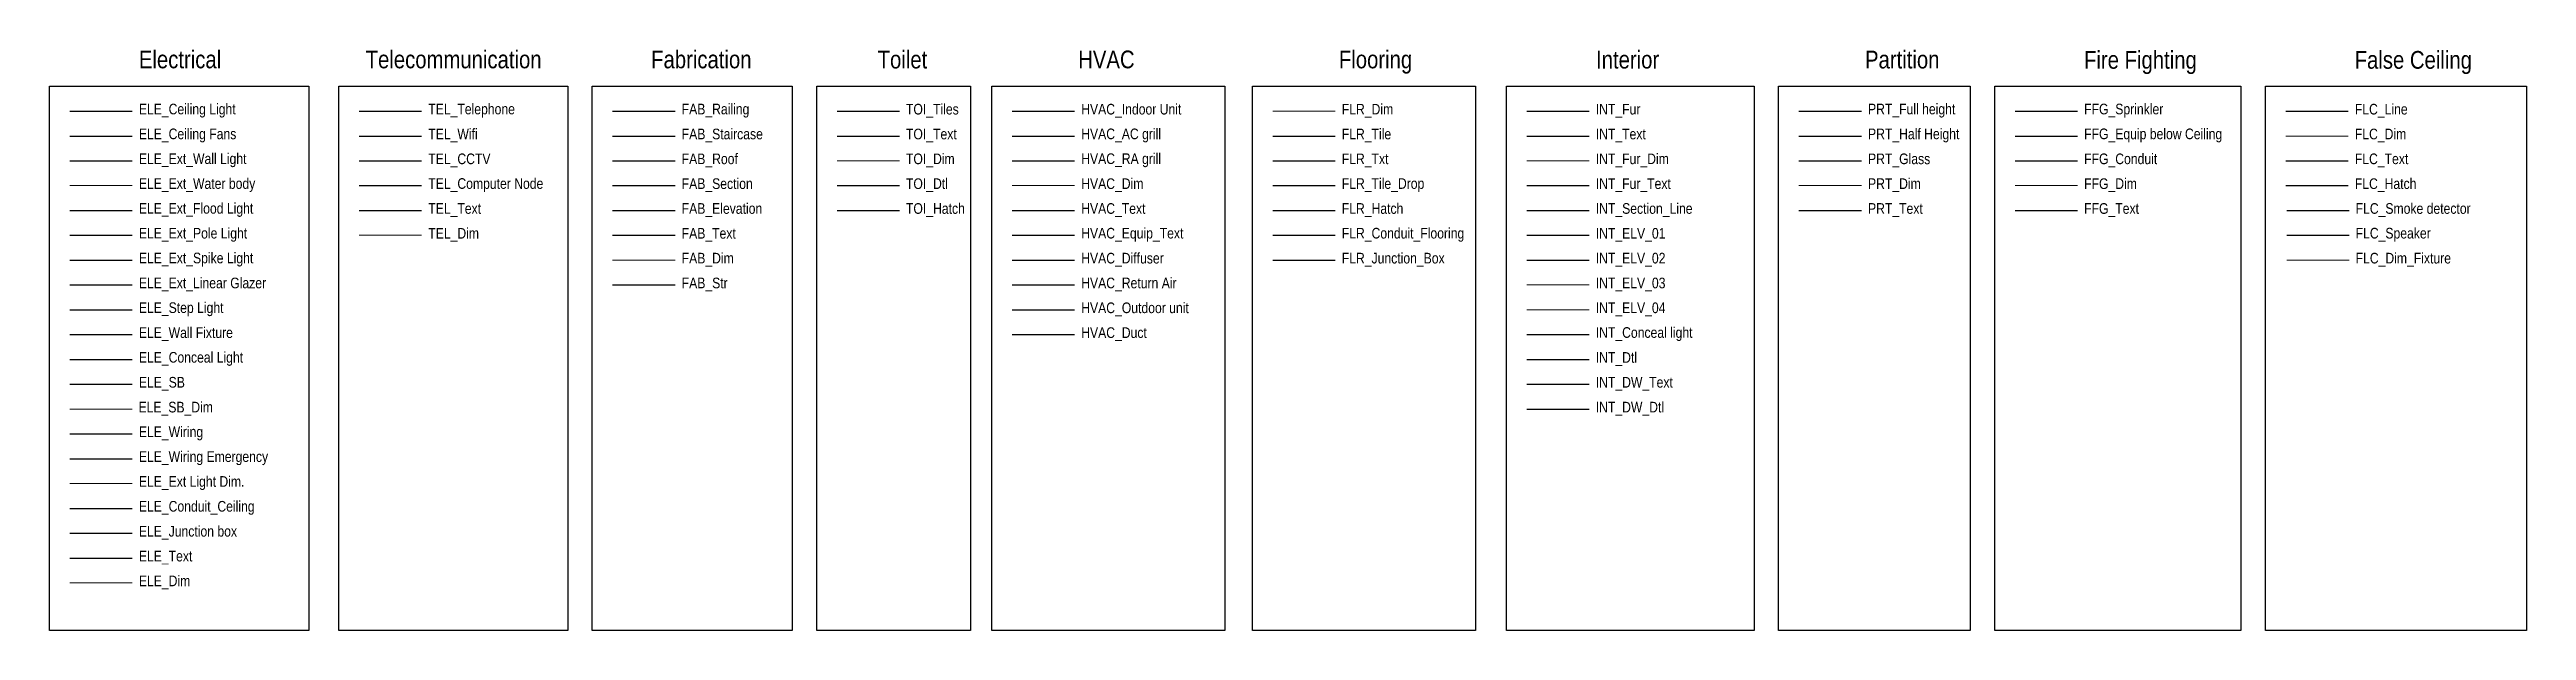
# Model space of a CAD drawing. Header units: inches. Extents: x 128548 to 163502, y 29101 to 37288.
import ezdxf

# ---------------------------------------------------------------- set-up
doc = ezdxf.new("R2010")
doc.units = ezdxf.units.IN
doc.header["$MEASUREMENT"] = 0
for name, color, linetype, lineweight, true_color in [('ELE_Ceiling Fans', 7, 'Continuous', 25, 0x93278f), ('ELE_Ceiling Light', 7, 'Continuous', 25, 0xf26722), ('ELE_Conceal Light', 7, 'Continuous', 25, 0x009cc8), ('ELE_Conduit_Ceiling', 7, 'Continuous', 25, 0xe00000), ('ELE_Dim', 7, 'Continuous', 20, 0xbd006d), ('ELE_Ext Light Dim.', 7, 'Continuous', 20, 0xbd006d), ('ELE_Ext_Flood Light', 7, 'Continuous', 25, 0xe00000), ('ELE_Ext_Linear Glazer', 7, 'Continuous', 25, 0xe00000), ('ELE_Ext_Pole Light', 7, 'Continuous', 25, 0x0000f0), ('ELE_Ext_Spike Light', 7, 'Continuous', 25, 0x1c7000), ('ELE_Ext_Wall Light', 7, 'Continuous', 25, 0x00db00), ('ELE_Junction box', 7, 'Continuous', 25, 0xe00000), ('ELE_SB', 7, 'Continuous', 25, 0xe00000), ('ELE_SB_Dim', 7, 'Continuous', 20, 0xbd006d), ('ELE_Step Light', 7, 'Continuous', 25, 0xdb00db), ('ELE_Text', 7, 'Continuous', 25, 0x009b4a), ('ELE_Wall Fixture', 7, 'Continuous', 25, 0xdb00db), ('ELE_Wiring', 7, 'Continuous', 25, 0xe95bab), ('ELE_Wiring Emergency', 7, 'Continuous', 25, 0x0000f0), ('FAB_Dim', 7, 'Continuous', 20, 0xbd006d), ('FAB_Elevation', 7, 'Continuous', 25, 0xf26722), ('FAB_Railing', 7, 'Continuous', 25, 0xdb00db), ('FAB_Roof', 7, 'Continuous', 25, 0x0000f0), ('FAB_Staircase', 7, 'Continuous', 25, 0x009cc8), ('FAB_Str', 7, 'Continuous', 25, 0xe00000), ('FAB_Text', 7, 'Continuous', 25, 0x009b4a), ('FFG_Conduit', 7, 'Continuous', 25, 0xe00000), ('FFG_Dim', 7, 'Continuous', 20, 0xbd006d), ('FFG_Equip below Ceiling', 7, 'Continuous', 25, 0xf26722), ('FFG_Sprinkler', 7, 'Continuous', 25, 0x0000f0), ('FFG_Text', 7, 'Continuous', 25, 0x009b4a), ('FLC_Dim', 7, 'Continuous', 20, 0xbd006d), ('FLC_Dim_Fixture', 7, 'Continuous', 20, 0xbd006d), ('FLC_Hatch', 7, 'Continuous', 25, 0xe95bab), ('FLC_Line', 7, 'Continuous', 25, 0xe00000), ('FLC_Smoke detector', 7, 'Continuous', 25, 0x0000f0), ('FLC_Speaker', 7, 'Continuous', 25, 0xe00000), ('FLC_Text', 7, 'Continuous', 25, 0x009b4a), ('FLR_Conduit_Flooring', 7, 'Continuous', 25, 0xe00000), ('FLR_Dim', 7, 'Continuous', 20, 0xbd006d), ('FLR_Hatch', 7, 'Continuous', 25, 0xe95bab), ('FLR_Junction_Box', 7, 'Continuous', 25, 0xe00000), ('FLR_Tile', 7, 'Continuous', 25, 0x1c7000), ('FLR_Tile_Drop', 7, 'Continuous', 25, 0xdb00db), ('FLR_Txt', 7, 'Continuous', 25, 0x009b4a), ('HVAC_AC grill', 7, 'Continuous', 25, 0xe00000), ('HVAC_Diffuser', 7, 'Continuous', 25, 0xe95bab), ('HVAC_Dim', 7, 'Continuous', 20, 0xbd006d), ('HVAC_Duct', 7, 'Continuous', 25, 0x009cc8), ('HVAC_Indoor Unit', 7, 'Continuous', 25, 0x0000f0), ('HVAC_Outdoor unit', 7, 'Continuous', 25, 0xf26722), ('HVAC_Text', 7, 'Continuous', 25, 0x009b4a), ('INT_Conceal light', 7, 'Continuous', 25, 0x009cc8), ('INT_Dtl', 7, 'Continuous', 25, 0xdb00db), ('INT_DW_Dtl', 7, 'Continuous', 25, 0xdb00db), ('INT_DW_Text', 7, 'Continuous', 25, 0x009b4a), ('INT_ELV_01', 7, 'Continuous', 25, 0x93278f), ('INT_ELV_02', 212, 'Continuous', 25, 0xbd00bd), ('INT_Elv_03', 7, 'Continuous', 20, 0x00db00), ('INT_ELV_04', 7, 'Continuous', 15, 0x67696c), ('INT_Fur', 7, 'Continuous', 25, 0x703800), ('INT_Fur_Dim', 7, 'Continuous', 20, 0xbd006d), ('INT_Fur_Text', 7, 'Continuous', 25, 0x009b4a), ('INT_Section_Line', 7, 'Continuous', 25, 0x75787a), ('INT_Text', 7, 'Continuous', 25, 0x009b4a), ('PRT_Dim', 7, 'Continuous', 20, 0xbd006d), ('PRT_Full height', 7, 'Continuous', 25, 0xf26722), ('PRT_Half Height', 7, 'Continuous', 25, 0x009cc8), ('PRT_Text', 7, 'Continuous', 25, 0x009b4a), ('TEL_CCTV', 7, 'Continuous', 25, 0x93278f), ('TEL_Computer Node', 7, 'Continuous', 25, 0xdb00db), ('TEL_Dim', 7, 'Continuous', 20, 0xbd006d), ('TEL_Telephone', 7, 'Continuous', 25, 0x0000f0), ('TEL_Text', 7, 'Continuous', 25, 0x009b4a), ('TEL_Wifi', 7, 'Continuous', 25, 0x009cc8), ('TOI_Dim', 7, 'Continuous', 20, 0xbd006d), ('TOI_Dtl', 7, 'Continuous', 25, 0xf26722), ('TOI_Hatch', 7, 'Continuous', 25, 0xe95bab), ('TOI_Text', 7, 'Continuous', 25, 0x009b4a), ('TOI_Tiles', 7, 'Continuous', 25, 0x1c7000)]:
    doc.layers.add(name, color=color, linetype=linetype, lineweight=lineweight, true_color=true_color)
for name, color, linetype, lineweight in [('ELE_Ext_Water body', 150, 'Continuous', 20), ('FAB_Section', 150, 'Continuous', 25), ('HVAC_Equip_Text', 84, 'Continuous', 25), ('HVAC_RA grill', 150, 'Continuous', 25), ('HVAC_Return Air', 150, 'Continuous', 25), ('PRT_Glass', 150, 'Continuous', 25)]:
    doc.layers.add(name, color=color, linetype=linetype, lineweight=lineweight)
doc.styles.add('Simplex', font='ARIALN.TTF')

msp = doc.modelspace()

# ---------------------------------------------------------------- linework, layer by layer
for points in [[(128548, 36773), (132207, 36773), (132207, 29101), (128548, 29101)], [(132632, 36773), (135861, 36773), (135861, 29101), (132632, 29101)], [(136208, 36773), (139027, 36773), (139027, 29101), (136208, 29101)], [(139374, 36773), (141544, 36773), (141544, 29101), (139374, 29101)], [(141846, 36773), (145132, 36773), (145132, 29101), (141846, 29101)], [(145524, 36773), (148673, 36773), (148673, 29101), (145524, 29101)], [(149108, 36773), (152602, 36773), (152602, 29101), (149108, 29101)], [(152949, 36773), (155652, 36773), (155652, 29101), (152949, 29101)], [(156000, 36773), (159472, 36773), (159472, 29101), (156000, 29101)], [(159819, 36773), (163502, 36773), (163502, 29101), (159819, 29101)]]:
    msp.add_lwpolyline(points, close=True)
at = {"layer": 'ELE_Ceiling Fans'}
msp.add_line((128835, 36070), (129715, 36070), dxfattribs=at)
at = {"layer": 'ELE_Ceiling Light'}
msp.add_line((128835, 36420), (129715, 36420), dxfattribs=at)
msp.add_lwpolyline([(128835, 36420), (129697, 36420)], dxfattribs=at)
at = {"layer": 'ELE_Conceal Light'}
msp.add_line((128835, 32920), (129715, 32920), dxfattribs=at)
at = {"layer": 'ELE_Conduit_Ceiling'}
msp.add_line((128835, 30820), (129715, 30820), dxfattribs=at)
at = {"layer": 'ELE_Dim'}
msp.add_line((128835, 29770), (129715, 29770), dxfattribs=at)
at = {"layer": 'ELE_Ext Light Dim.'}
msp.add_line((128835, 31170), (129715, 31170), dxfattribs=at)
at = {"layer": 'ELE_Ext_Flood Light'}
msp.add_line((128835, 35020), (129715, 35020), dxfattribs=at)
at = {"layer": 'ELE_Ext_Linear Glazer'}
msp.add_line((128835, 33970), (129715, 33970), dxfattribs=at)
at = {"layer": 'ELE_Ext_Pole Light'}
msp.add_line((128835, 34670), (129715, 34670), dxfattribs=at)
at = {"layer": 'ELE_Ext_Spike Light'}
msp.add_line((128835, 34320), (129715, 34320), dxfattribs=at)
at = {"layer": 'ELE_Ext_Wall Light'}
msp.add_line((128835, 35720), (129715, 35720), dxfattribs=at)
at = {"layer": 'ELE_Ext_Water body'}
msp.add_line((128835, 35370), (129715, 35370), dxfattribs=at)
at = {"layer": 'ELE_Junction box'}
msp.add_line((128835, 30470), (129715, 30470), dxfattribs=at)
at = {"layer": 'ELE_SB'}
msp.add_line((128835, 32570), (129715, 32570), dxfattribs=at)
at = {"layer": 'ELE_SB_Dim'}
msp.add_line((128835, 32220), (129715, 32220), dxfattribs=at)
at = {"layer": 'ELE_Step Light'}
msp.add_line((128835, 33620), (129715, 33620), dxfattribs=at)
at = {"layer": 'ELE_Text'}
msp.add_line((128835, 30120), (129715, 30120), dxfattribs=at)
at = {"layer": 'ELE_Wall Fixture'}
msp.add_line((128835, 33270), (129715, 33270), dxfattribs=at)
at = {"layer": 'ELE_Wiring'}
msp.add_line((128835, 31870), (129715, 31870), dxfattribs=at)
at = {"layer": 'ELE_Wiring Emergency'}
msp.add_line((128835, 31520), (129715, 31520), dxfattribs=at)
at = {"layer": 'FAB_Dim'}
msp.add_line((136495, 34320), (137375, 34320), dxfattribs=at)
at = {"layer": 'FAB_Elevation'}
msp.add_line((136495, 35020), (137375, 35020), dxfattribs=at)
at = {"layer": 'FAB_Railing'}
msp.add_line((136495, 36420), (137375, 36420), dxfattribs=at)
msp.add_lwpolyline([(136495, 36420), (137357, 36420)], dxfattribs=at)
at = {"layer": 'FAB_Roof'}
msp.add_line((136495, 35720), (137375, 35720), dxfattribs=at)
at = {"layer": 'FAB_Section'}
msp.add_line((136495, 35370), (137375, 35370), dxfattribs=at)
at = {"layer": 'FAB_Staircase'}
msp.add_line((136495, 36070), (137375, 36070), dxfattribs=at)
at = {"layer": 'FAB_Str'}
msp.add_line((136495, 33970), (137375, 33970), dxfattribs=at)
at = {"layer": 'FAB_Text'}
msp.add_line((136495, 34670), (137375, 34670), dxfattribs=at)
at = {"layer": 'FFG_Conduit'}
msp.add_line((156286, 35720), (157166, 35720), dxfattribs=at)
at = {"layer": 'FFG_Dim'}
msp.add_line((156286, 35370), (157166, 35370), dxfattribs=at)
at = {"layer": 'FFG_Equip below Ceiling'}
msp.add_line((156286, 36070), (157166, 36070), dxfattribs=at)
at = {"layer": 'FFG_Sprinkler'}
msp.add_line((156286, 36420), (157166, 36420), dxfattribs=at)
msp.add_lwpolyline([(156286, 36420), (157149, 36420)], dxfattribs=at)
at = {"layer": 'FFG_Text'}
msp.add_line((156286, 35020), (157166, 35020), dxfattribs=at)
at = {"layer": 'FLC_Dim'}
msp.add_line((160106, 36070), (160986, 36070), dxfattribs=at)
at = {"layer": 'FLC_Dim_Fixture'}
msp.add_line((160118, 34320), (160998, 34320), dxfattribs=at)
at = {"layer": 'FLC_Hatch'}
msp.add_line((160106, 35370), (160986, 35370), dxfattribs=at)
at = {"layer": 'FLC_Line'}
msp.add_line((160106, 36420), (160986, 36420), dxfattribs=at)
msp.add_lwpolyline([(160106, 36420), (160968, 36420)], dxfattribs=at)
at = {"layer": 'FLC_Smoke detector'}
msp.add_line((160118, 35020), (160998, 35020), dxfattribs=at)
at = {"layer": 'FLC_Speaker'}
msp.add_line((160118, 34670), (160998, 34670), dxfattribs=at)
at = {"layer": 'FLC_Text'}
msp.add_line((160106, 35720), (160986, 35720), dxfattribs=at)
at = {"layer": 'FLR_Conduit_Flooring'}
msp.add_line((145811, 34670), (146691, 34670), dxfattribs=at)
at = {"layer": 'FLR_Dim'}
msp.add_line((145811, 36420), (146691, 36420), dxfattribs=at)
msp.add_lwpolyline([(145811, 36420), (146673, 36420)], dxfattribs=at)
at = {"layer": 'FLR_Hatch'}
msp.add_line((145811, 35020), (146691, 35020), dxfattribs=at)
at = {"layer": 'FLR_Junction_Box'}
msp.add_line((145811, 34320), (146691, 34320), dxfattribs=at)
at = {"layer": 'FLR_Tile'}
msp.add_line((145811, 36070), (146691, 36070), dxfattribs=at)
at = {"layer": 'FLR_Tile_Drop'}
msp.add_line((145811, 35370), (146691, 35370), dxfattribs=at)
at = {"layer": 'FLR_Txt'}
msp.add_line((145811, 35720), (146691, 35720), dxfattribs=at)
at = {"layer": 'HVAC_AC grill'}
msp.add_line((142133, 36070), (143013, 36070), dxfattribs=at)
at = {"layer": 'HVAC_Diffuser'}
msp.add_line((142133, 34320), (143013, 34320), dxfattribs=at)
at = {"layer": 'HVAC_Dim'}
msp.add_line((142133, 35370), (143013, 35370), dxfattribs=at)
at = {"layer": 'HVAC_Duct'}
msp.add_line((142133, 33270), (143013, 33270), dxfattribs=at)
at = {"layer": 'HVAC_Equip_Text'}
msp.add_line((142133, 34670), (143013, 34670), dxfattribs=at)
at = {"layer": 'HVAC_Indoor Unit'}
msp.add_line((142133, 36420), (143013, 36420), dxfattribs=at)
at = {"layer": 'HVAC_Outdoor unit'}
msp.add_line((142133, 33620), (143013, 33620), dxfattribs=at)
at = {"layer": 'HVAC_RA grill'}
msp.add_line((142133, 35720), (143013, 35720), dxfattribs=at)
at = {"layer": 'HVAC_Return Air'}
msp.add_line((142133, 33970), (143013, 33970), dxfattribs=at)
at = {"layer": 'HVAC_Text'}
msp.add_line((142133, 35020), (143013, 35020), dxfattribs=at)
at = {"layer": 'INT_Conceal light'}
msp.add_line((149395, 33270), (150275, 33270), dxfattribs=at)
at = {"layer": 'INT_Dtl'}
msp.add_line((149395, 32920), (150275, 32920), dxfattribs=at)
at = {"layer": 'INT_DW_Dtl'}
msp.add_line((149395, 32220), (150275, 32220), dxfattribs=at)
at = {"layer": 'INT_DW_Text'}
msp.add_line((149395, 32570), (150275, 32570), dxfattribs=at)
at = {"layer": 'INT_ELV_01'}
msp.add_line((149395, 34670), (150275, 34670), dxfattribs=at)
at = {"layer": 'INT_ELV_02'}
msp.add_line((149395, 34320), (150275, 34320), dxfattribs=at)
at = {"layer": 'INT_Elv_03'}
msp.add_line((149395, 33970), (150275, 33970), dxfattribs=at)
at = {"layer": 'INT_ELV_04'}
msp.add_line((149395, 33620), (150275, 33620), dxfattribs=at)
at = {"layer": 'INT_Fur'}
msp.add_line((149395, 36420), (150275, 36420), dxfattribs=at)
msp.add_lwpolyline([(149395, 36420), (150257, 36420)], dxfattribs=at)
at = {"layer": 'INT_Fur_Dim'}
msp.add_line((149395, 35720), (150275, 35720), dxfattribs=at)
at = {"layer": 'INT_Fur_Text'}
msp.add_line((149395, 35370), (150275, 35370), dxfattribs=at)
at = {"layer": 'INT_Section_Line'}
msp.add_line((149395, 35020), (150275, 35020), dxfattribs=at)
at = {"layer": 'INT_Text'}
msp.add_line((149395, 36070), (150275, 36070), dxfattribs=at)
at = {"layer": 'PRT_Dim'}
msp.add_line((153236, 35370), (154116, 35370), dxfattribs=at)
at = {"layer": 'PRT_Full height'}
msp.add_line((153236, 36420), (154116, 36420), dxfattribs=at)
msp.add_lwpolyline([(153236, 36420), (154098, 36420)], dxfattribs=at)
at = {"layer": 'PRT_Glass'}
msp.add_line((153236, 35720), (154116, 35720), dxfattribs=at)
at = {"layer": 'PRT_Half Height'}
msp.add_line((153236, 36070), (154116, 36070), dxfattribs=at)
at = {"layer": 'PRT_Text'}
msp.add_line((153236, 35020), (154116, 35020), dxfattribs=at)
at = {"layer": 'TEL_CCTV'}
msp.add_line((132919, 35720), (133799, 35720), dxfattribs=at)
at = {"layer": 'TEL_Computer Node'}
msp.add_line((132919, 35370), (133799, 35370), dxfattribs=at)
at = {"layer": 'TEL_Dim'}
msp.add_line((132919, 34670), (133799, 34670), dxfattribs=at)
at = {"layer": 'TEL_Telephone'}
msp.add_line((132919, 36420), (133799, 36420), dxfattribs=at)
msp.add_lwpolyline([(132919, 36420), (133781, 36420)], dxfattribs=at)
at = {"layer": 'TEL_Text'}
msp.add_line((132919, 35020), (133799, 35020), dxfattribs=at)
at = {"layer": 'TEL_Wifi'}
msp.add_line((132919, 36070), (133799, 36070), dxfattribs=at)
at = {"layer": 'TOI_Dim'}
msp.add_line((139661, 35720), (140541, 35720), dxfattribs=at)
at = {"layer": 'TOI_Dtl'}
msp.add_line((139661, 35370), (140541, 35370), dxfattribs=at)
at = {"layer": 'TOI_Hatch'}
msp.add_line((139661, 35020), (140541, 35020), dxfattribs=at)
at = {"layer": 'TOI_Text'}
msp.add_line((139661, 36070), (140541, 36070), dxfattribs=at)
at = {"layer": 'TOI_Tiles'}
msp.add_line((139661, 36420), (140541, 36420), dxfattribs=at)
msp.add_lwpolyline([(139661, 36420), (140523, 36420)], dxfattribs=at)

# ---------------------------------------------------------------- texts
at = {"char_height": 250, "attachment_point": 7, "style": 'Simplex'}
for s, width, insert in [('Electrical', 1143.53, (129809, 37021)), ('Telecommunication', 2465.67, (133009, 37021)), ('Fabrication', 1399.16, (137038, 37021)), ('Toilet', 701.17, (140234, 37019)), ('HVAC', 786.09, (143065, 37021)), ('Flooring', 1017.34, (146743, 36949)), ('Interior', 897.79, (150372, 37018)), ('\\pt500;Partition', 1033.03, (154168, 37019)), ('Fire Fighting', 1574.46, (157258, 36943)), ('False Ceiling', 1638.07, (161077, 36943))]:
    msp.add_mtext_dynamic_manual_height_columns(s, width=width, gutter_width=1, heights=[0], dxfattribs=dict(at, insert=insert))
at = {"layer": 'ELE_Ceiling Fans', "insert": (129809, 35980), "char_height": 150, "attachment_point": 7, "style": 'Simplex'}
msp.add_mtext_dynamic_manual_height_columns('ELE_Ceiling Fans', width=1370.22, gutter_width=1, heights=[0], dxfattribs=at)
at = {"layer": 'ELE_Ceiling Light', "insert": (129809, 36330), "char_height": 150, "attachment_point": 7, "style": 'Simplex'}
msp.add_mtext_dynamic_manual_height_columns('ELE_Ceiling Light', width=1366.44, gutter_width=1, heights=[0], dxfattribs=at)
at = {"layer": 'ELE_Conceal Light', "insert": (129809, 32830), "char_height": 150, "attachment_point": 7, "style": 'Simplex'}
msp.add_mtext_dynamic_manual_height_columns('\\pt11100;ELE_Conceal Light', width=1471.62, gutter_width=1, heights=[0], dxfattribs=at)
at = {"layer": 'ELE_Conduit_Ceiling', "insert": (129809, 30730), "char_height": 150, "attachment_point": 7, "style": 'Simplex'}
msp.add_mtext_dynamic_manual_height_columns('ELE_Conduit_Ceiling', width=1622.95, gutter_width=1, heights=[0], dxfattribs=at)
at = {"layer": 'ELE_Dim', "insert": (129809, 29680), "char_height": 150, "attachment_point": 7, "style": 'Simplex'}
msp.add_mtext_dynamic_manual_height_columns('ELE_Dim', width=716.1, gutter_width=1, heights=[0], dxfattribs=at)
at = {"layer": 'ELE_Ext Light Dim.', "insert": (129809, 31080), "char_height": 150, "attachment_point": 7, "style": 'Simplex'}
msp.add_mtext_dynamic_manual_height_columns('ELE_Ext Light Dim.', width=1476.74, gutter_width=1, heights=[0], dxfattribs=at)
at = {"layer": 'ELE_Ext_Flood Light', "insert": (129809, 34930), "char_height": 150, "attachment_point": 7, "style": 'Simplex'}
msp.add_mtext_dynamic_manual_height_columns('ELE_Ext_Flood Light', width=1614.97, gutter_width=1, heights=[0], dxfattribs=at)
at = {"layer": 'ELE_Ext_Linear Glazer', "insert": (129809, 33880), "char_height": 150, "attachment_point": 7, "style": 'Simplex'}
msp.add_mtext_dynamic_manual_height_columns('\\pt10950;ELE_Ext_Linear Glazer', width=1799.66, gutter_width=1, heights=[0], dxfattribs=at)
at = {"layer": 'ELE_Ext_Pole Light', "insert": (129809, 34580), "char_height": 150, "attachment_point": 7, "style": 'Simplex'}
msp.add_mtext_dynamic_manual_height_columns('ELE_Ext_Pole Light', width=1529.02, gutter_width=1, heights=[0], dxfattribs=at)
at = {"layer": 'ELE_Ext_Spike Light', "insert": (129809, 34230), "char_height": 150, "attachment_point": 7, "style": 'Simplex'}
msp.add_mtext_dynamic_manual_height_columns('ELE_Ext_Spike Light', width=1614.97, gutter_width=1, heights=[0], dxfattribs=at)
at = {"layer": 'ELE_Ext_Wall Light', "insert": (129809, 35630), "char_height": 150, "attachment_point": 7, "style": 'Simplex'}
msp.add_mtext_dynamic_manual_height_columns('ELE_Ext_Wall Light', width=1519.2, gutter_width=1, heights=[0], dxfattribs=at)
at = {"layer": 'ELE_Ext_Water body', "insert": (129809, 35280), "char_height": 150, "attachment_point": 7, "style": 'Simplex'}
msp.add_mtext_dynamic_manual_height_columns('ELE_Ext_Water body', width=1642.91, gutter_width=1, heights=[0], dxfattribs=at)
at = {"layer": 'ELE_Junction box', "insert": (129809, 30380), "char_height": 150, "attachment_point": 7, "style": 'Simplex'}
msp.add_mtext_dynamic_manual_height_columns('ELE_Junction box', width=1385.57, gutter_width=1, heights=[0], dxfattribs=at)
at = {"layer": 'ELE_SB', "insert": (129809, 32480), "char_height": 150, "attachment_point": 7, "style": 'Simplex'}
msp.add_mtext_dynamic_manual_height_columns('ELE_SB', width=642.02, gutter_width=1, heights=[0], dxfattribs=at)
at = {"layer": 'ELE_SB_Dim', "insert": (129804, 32130), "char_height": 150, "attachment_point": 7, "style": 'Simplex'}
msp.add_mtext_dynamic_manual_height_columns('ELE_SB_Dim', width=1040.86, gutter_width=1, heights=[0], dxfattribs=at)
at = {"layer": 'ELE_Step Light', "insert": (129809, 33530), "char_height": 150, "attachment_point": 7, "style": 'Simplex'}
msp.add_mtext_dynamic_manual_height_columns('ELE_Step Light', width=1194.75, gutter_width=1, heights=[0], dxfattribs=at)
at = {"layer": 'ELE_Text', "insert": (129809, 30030), "char_height": 150, "attachment_point": 7, "style": 'Simplex'}
msp.add_mtext_dynamic_manual_height_columns('\\pt10950;ELE_Text', width=755.08, gutter_width=1, heights=[0], dxfattribs=at)
at = {"layer": 'ELE_Wall Fixture', "insert": (129809, 33180), "char_height": 150, "attachment_point": 7, "style": 'Simplex'}
msp.add_mtext_dynamic_manual_height_columns('ELE_Wall Fixture', width=1321.42, gutter_width=1, heights=[0], dxfattribs=at)
at = {"layer": 'ELE_Wiring', "insert": (129809, 31780), "char_height": 150, "attachment_point": 7, "style": 'Simplex'}
msp.add_mtext_dynamic_manual_height_columns('ELE_Wiring', width=896.79, gutter_width=1, heights=[0], dxfattribs=at)
at = {"layer": 'ELE_Wiring Emergency', "insert": (129809, 31430), "char_height": 150, "attachment_point": 7, "style": 'Simplex'}
msp.add_mtext_dynamic_manual_height_columns('ELE_Wiring Emergency', width=1824.01, gutter_width=1, heights=[0], dxfattribs=at)
at = {"layer": 'FAB_Dim', "insert": (137469, 34230), "char_height": 150, "attachment_point": 7, "style": 'Simplex'}
msp.add_mtext_dynamic_manual_height_columns('FAB_Dim', width=725.51, gutter_width=1, heights=[0], dxfattribs=at)
at = {"layer": 'FAB_Elevation', "insert": (137469, 34930), "char_height": 150, "attachment_point": 7, "style": 'Simplex'}
msp.add_mtext_dynamic_manual_height_columns('FAB_Elevation', width=1126.09, gutter_width=1, heights=[0], dxfattribs=at)
at = {"layer": 'FAB_Railing', "insert": (137469, 36330), "char_height": 150, "attachment_point": 7, "style": 'Simplex'}
msp.add_mtext_dynamic_manual_height_columns('FAB_Railing', width=944.58, gutter_width=1, heights=[0], dxfattribs=at)
at = {"layer": 'FAB_Roof', "insert": (137469, 35630), "char_height": 150, "attachment_point": 7, "style": 'Simplex'}
msp.add_mtext_dynamic_manual_height_columns('FAB_Roof', width=800.51, gutter_width=1, heights=[0], dxfattribs=at)
at = {"layer": 'FAB_Section', "insert": (137469, 35280), "char_height": 150, "attachment_point": 7, "style": 'Simplex'}
msp.add_mtext_dynamic_manual_height_columns('\\pt11100;FAB_Section', width=992.36, gutter_width=1, heights=[0], dxfattribs=at)
at = {"layer": 'FAB_Staircase', "insert": (137469, 35980), "char_height": 150, "attachment_point": 7, "style": 'Simplex'}
msp.add_mtext_dynamic_manual_height_columns('\\pt10950;FAB_Staircase', width=1140.11, gutter_width=1, heights=[0], dxfattribs=at)
at = {"layer": 'FAB_Str', "insert": (137469, 33880), "char_height": 150, "attachment_point": 7, "style": 'Simplex'}
msp.add_mtext_dynamic_manual_height_columns('FAB_Str', width=653.17, gutter_width=1, heights=[0], dxfattribs=at)
at = {"layer": 'FAB_Text', "insert": (137469, 34580), "char_height": 150, "attachment_point": 7, "style": 'Simplex'}
msp.add_mtext_dynamic_manual_height_columns('FAB_Text', width=764.49, gutter_width=1, heights=[0], dxfattribs=at)
at = {"layer": 'FFG_Conduit', "insert": (157260, 35630), "char_height": 150, "attachment_point": 7, "style": 'Simplex'}
msp.add_mtext_dynamic_manual_height_columns('FFG_Conduit', width=1031.96, gutter_width=1, heights=[0], dxfattribs=at)
at = {"layer": 'FFG_Dim', "insert": (157260, 35280), "char_height": 150, "attachment_point": 7, "style": 'Simplex'}
msp.add_mtext_dynamic_manual_height_columns('FFG_Dim', width=735.03, gutter_width=1, heights=[0], dxfattribs=at)
at = {"layer": 'FFG_Equip below Ceiling', "insert": (157260, 35980), "char_height": 150, "attachment_point": 7, "style": 'Simplex'}
msp.add_mtext_dynamic_manual_height_columns('FFG_Equip below Ceiling', width=1937.99, gutter_width=1, heights=[0], dxfattribs=at)
at = {"layer": 'FFG_Sprinkler', "insert": (157260, 36330), "char_height": 150, "attachment_point": 7, "style": 'Simplex'}
msp.add_mtext_dynamic_manual_height_columns('FFG_Sprinkler', width=1121.08, gutter_width=0, heights=[0], dxfattribs=at)
at = {"layer": 'FFG_Text', "insert": (157260, 34930), "char_height": 150, "attachment_point": 7, "style": 'Simplex'}
msp.add_mtext_dynamic_manual_height_columns('FFG_Text', width=774.01, gutter_width=1, heights=[0], dxfattribs=at)
at = {"layer": 'FLC_Dim', "insert": (161080, 35980), "char_height": 150, "attachment_point": 7, "style": 'Simplex'}
msp.add_mtext_dynamic_manual_height_columns('FLC_Dim', width=715.89, gutter_width=1, heights=[0], dxfattribs=at)
at = {"layer": 'FLC_Dim_Fixture', "insert": (161091, 34230), "char_height": 150, "attachment_point": 7, "style": 'Simplex'}
msp.add_mtext_dynamic_manual_height_columns('FLC_Dim_Fixture', width=1508.5, gutter_width=1, heights=[0], dxfattribs=at)
at = {"layer": 'FLC_Hatch', "insert": (161080, 35280), "char_height": 150, "attachment_point": 7, "style": 'Simplex'}
msp.add_mtext_dynamic_manual_height_columns('FLC_Hatch', width=858.63, gutter_width=1, heights=[0], dxfattribs=at)
at = {"layer": 'FLC_Line', "insert": (161080, 36330), "char_height": 150, "attachment_point": 7, "style": 'Simplex'}
msp.add_mtext_dynamic_manual_height_columns('FLC_Line', width=739.02, gutter_width=1, heights=[0], dxfattribs=at)
at = {"layer": 'FLC_Smoke detector', "insert": (161091, 34930), "char_height": 150, "attachment_point": 7, "style": 'Simplex'}
msp.add_mtext_dynamic_manual_height_columns('FLC_Smoke detector', width=1627.56, gutter_width=1, heights=[0], dxfattribs=at)
at = {"layer": 'FLC_Speaker', "insert": (161091, 34580), "char_height": 150, "attachment_point": 7, "style": 'Simplex'}
msp.add_mtext_dynamic_manual_height_columns('FLC_Speaker', width=1877.94, gutter_width=1, heights=[0], dxfattribs=at)
at = {"layer": 'FLC_Text', "insert": (161080, 35630), "char_height": 150, "attachment_point": 7, "style": 'Simplex'}
msp.add_mtext_dynamic_manual_height_columns('FLC_Text', width=659.41, gutter_width=1, heights=[0], dxfattribs=at)
at = {"layer": 'FLR_Conduit_Flooring', "insert": (146784, 34580), "char_height": 150, "attachment_point": 7, "style": 'Simplex'}
msp.add_mtext_dynamic_manual_height_columns('FLR_Conduit_Flooring', width=1718.31, gutter_width=1, heights=[0], dxfattribs=at)
at = {"layer": 'FLR_Dim', "insert": (146784, 36330), "char_height": 150, "attachment_point": 7, "style": 'Simplex'}
msp.add_mtext_dynamic_manual_height_columns('FLR_Dim', width=715.89, gutter_width=1, heights=[0], dxfattribs=at)
at = {"layer": 'FLR_Hatch', "insert": (146784, 34930), "char_height": 150, "attachment_point": 7, "style": 'Simplex'}
msp.add_mtext_dynamic_manual_height_columns('FLR_Hatch', width=858.63, gutter_width=1, heights=[0], dxfattribs=at)
at = {"layer": 'FLR_Junction_Box', "insert": (146784, 34230), "char_height": 150, "attachment_point": 7, "style": 'Simplex'}
msp.add_mtext_dynamic_manual_height_columns('FLR_Junction_Box', width=1452.18, gutter_width=1, heights=[0], dxfattribs=at)
at = {"layer": 'FLR_Tile', "insert": (146784, 35980), "char_height": 150, "attachment_point": 7, "style": 'Simplex'}
msp.add_mtext_dynamic_manual_height_columns('FLR_Tile', width=691.03, gutter_width=1, heights=[0], dxfattribs=at)
at = {"layer": 'FLR_Tile_Drop', "insert": (146784, 35280), "char_height": 150, "attachment_point": 7, "style": 'Simplex'}
msp.add_mtext_dynamic_manual_height_columns('FLR_Tile_Drop', width=1159.34, gutter_width=1, heights=[0], dxfattribs=at)
at = {"layer": 'FLR_Txt', "insert": (146784, 35630), "char_height": 150, "attachment_point": 7, "style": 'Simplex'}
msp.add_mtext_dynamic_manual_height_columns('FLR_Txt', width=659.31, gutter_width=1, heights=[0], dxfattribs=at)
at = {"layer": 'HVAC_AC grill', "insert": (143107, 35980), "char_height": 150, "attachment_point": 7, "style": 'Simplex'}
msp.add_mtext_dynamic_manual_height_columns('HVAC_AC grill', width=1115.45, gutter_width=1, heights=[0], dxfattribs=at)
at = {"layer": 'HVAC_Diffuser', "insert": (143107, 34230), "char_height": 150, "attachment_point": 7, "style": 'Simplex'}
msp.add_mtext_dynamic_manual_height_columns('HVAC_Diffuser', width=1168.66, gutter_width=1, heights=[0], dxfattribs=at)
at = {"layer": 'HVAC_Dim', "insert": (143107, 35280), "char_height": 150, "attachment_point": 7, "style": 'Simplex'}
msp.add_mtext_dynamic_manual_height_columns('HVAC_Dim', width=868.55, gutter_width=1, heights=[0], dxfattribs=at)
at = {"layer": 'HVAC_Duct', "insert": (143107, 33180), "char_height": 150, "attachment_point": 7, "style": 'Simplex'}
msp.add_mtext_dynamic_manual_height_columns('HVAC_Duct', width=926.57, gutter_width=1, heights=[0], dxfattribs=at)
at = {"layer": 'HVAC_Equip_Text', "insert": (143107, 34580), "char_height": 150, "attachment_point": 7, "style": 'Simplex'}
msp.add_mtext_dynamic_manual_height_columns('HVAC_Equip_Text', width=1442.56, gutter_width=1, heights=[0], dxfattribs=at)
at = {"layer": 'HVAC_Indoor Unit', "insert": (143107, 36330), "char_height": 150, "attachment_point": 7, "style": 'Simplex'}
msp.add_mtext_dynamic_manual_height_columns('HVAC_Indoor Unit', width=1413.81, gutter_width=1, heights=[0], dxfattribs=at)
at = {"layer": 'HVAC_Outdoor unit', "insert": (143107, 33530), "char_height": 150, "attachment_point": 7, "style": 'Simplex'}
msp.add_mtext_dynamic_manual_height_columns('HVAC_Outdoor unit', width=1519.1, gutter_width=1, heights=[0], dxfattribs=at)
at = {"layer": 'HVAC_RA grill', "insert": (143107, 35630), "char_height": 150, "attachment_point": 7, "style": 'Simplex'}
msp.add_mtext_dynamic_manual_height_columns('HVAC_RA grill', width=1115.45, gutter_width=1, heights=[0], dxfattribs=at)
at = {"layer": 'HVAC_Return Air', "insert": (143107, 33880), "char_height": 150, "attachment_point": 7, "style": 'Simplex'}
msp.add_mtext_dynamic_manual_height_columns('HVAC_Return Air', width=1350.07, gutter_width=1, heights=[0], dxfattribs=at)
at = {"layer": 'HVAC_Text', "insert": (143107, 34930), "char_height": 150, "attachment_point": 7, "style": 'Simplex'}
msp.add_mtext_dynamic_manual_height_columns('HVAC_Text', width=907.54, gutter_width=1, heights=[0], dxfattribs=at)
at = {"layer": 'INT_Conceal light', "insert": (150368, 33180), "char_height": 150, "attachment_point": 7, "style": 'Simplex'}
msp.add_mtext_dynamic_manual_height_columns('INT_Conceal light', width=1562.69, gutter_width=1, heights=[0], dxfattribs=at)
at = {"layer": 'INT_Dtl', "insert": (150368, 32830), "char_height": 150, "attachment_point": 7, "style": 'Simplex'}
msp.add_mtext_dynamic_manual_height_columns('INT_Dtl', width=571.32, gutter_width=1, heights=[0], dxfattribs=at)
at = {"layer": 'INT_DW_Dtl', "insert": (150368, 32130), "char_height": 150, "attachment_point": 7, "style": 'Simplex'}
msp.add_mtext_dynamic_manual_height_columns('INT_DW_Dtl', width=953.07, gutter_width=1, heights=[0], dxfattribs=at)
at = {"layer": 'INT_DW_Text', "insert": (150368, 32480), "char_height": 150, "attachment_point": 7, "style": 'Simplex'}
msp.add_mtext_dynamic_manual_height_columns('INT_DW_Text', width=1088.85, gutter_width=1, heights=[0], dxfattribs=at)
at = {"layer": 'INT_ELV_01', "insert": (150368, 34580), "char_height": 150, "attachment_point": 7, "style": 'Simplex'}
msp.add_mtext_dynamic_manual_height_columns('INT_ELV_01', width=953.48, gutter_width=1, heights=[0], dxfattribs=at)
at = {"layer": 'INT_ELV_02', "insert": (150368, 34230), "char_height": 150, "attachment_point": 7, "style": 'Simplex'}
msp.add_mtext_dynamic_manual_height_columns('INT_ELV_02', width=976.19, gutter_width=1, heights=[0], dxfattribs=at)
at = {"layer": 'INT_Elv_03', "insert": (150368, 33880), "char_height": 150, "attachment_point": 7, "style": 'Simplex'}
msp.add_mtext_dynamic_manual_height_columns('\\pt11100;INT_ELV_03', width=977.11, gutter_width=1, heights=[0], dxfattribs=at)
at = {"layer": 'INT_ELV_04', "insert": (150368, 33530), "char_height": 150, "attachment_point": 7, "style": 'Simplex'}
msp.add_mtext_dynamic_manual_height_columns('INT_ELV_04', width=976.81, gutter_width=1, heights=[0], dxfattribs=at)
at = {"layer": 'INT_Fur', "insert": (150368, 36330), "char_height": 150, "attachment_point": 7, "style": 'Simplex'}
msp.add_mtext_dynamic_manual_height_columns('INT_Fur', width=633.94, gutter_width=1, heights=[0], dxfattribs=at)
at = {"layer": 'INT_Fur_Dim', "insert": (150368, 35630), "char_height": 150, "attachment_point": 7, "style": 'Simplex'}
msp.add_mtext_dynamic_manual_height_columns('INT_Fur_Dim', width=1021.42, gutter_width=1, heights=[0], dxfattribs=at)
at = {"layer": 'INT_Fur_Text', "insert": (150368, 35280), "char_height": 150, "attachment_point": 7, "style": 'Simplex'}
msp.add_mtext_dynamic_manual_height_columns('INT_Fur_Text', width=1060.4, gutter_width=1, heights=[0], dxfattribs=at)
at = {"layer": 'INT_Section_Line', "insert": (150368, 34930), "char_height": 150, "attachment_point": 7, "style": 'Simplex'}
msp.add_mtext_dynamic_manual_height_columns('INT_Section_Line', width=1359.99, gutter_width=1, heights=[0], dxfattribs=at)
at = {"layer": 'INT_Text', "insert": (150368, 35980), "char_height": 150, "attachment_point": 7, "style": 'Simplex'}
msp.add_mtext_dynamic_manual_height_columns('\\pt0;INT_Text', width=707.09, gutter_width=1, heights=[0], dxfattribs=at)
at = {"layer": 'PRT_Dim', "insert": (154210, 35280), "char_height": 150, "attachment_point": 7, "style": 'Simplex'}
msp.add_mtext_dynamic_manual_height_columns('PRT_Dim', width=734.92, gutter_width=1, heights=[0], dxfattribs=at)
at = {"layer": 'PRT_Full height', "insert": (154210, 36330), "char_height": 150, "attachment_point": 7, "style": 'Simplex'}
msp.add_mtext_dynamic_manual_height_columns('PRT_Full height', width=1232.5, gutter_width=1, heights=[0], dxfattribs=at)
at = {"layer": 'PRT_Glass', "insert": (154210, 35630), "char_height": 150, "attachment_point": 7, "style": 'Simplex'}
msp.add_mtext_dynamic_manual_height_columns('\\pt11100;PRT_Glass', width=873.36, gutter_width=1, heights=[0], dxfattribs=at)
at = {"layer": 'PRT_Half Height', "insert": (154210, 35980), "char_height": 150, "attachment_point": 7, "style": 'Simplex'}
msp.add_mtext_dynamic_manual_height_columns('\\pt900;PRT_Half Height', width=1289.6, gutter_width=1, heights=[0], dxfattribs=at)
at = {"layer": 'PRT_Text', "insert": (154210, 34930), "char_height": 150, "attachment_point": 7, "style": 'Simplex'}
msp.add_mtext_dynamic_manual_height_columns('PRT_Text', width=773.91, gutter_width=1, heights=[0], dxfattribs=at)
at = {"layer": 'TEL_CCTV', "insert": (133893, 35630), "char_height": 150, "attachment_point": 7, "style": 'Simplex'}
msp.add_mtext_dynamic_manual_height_columns('TEL_CCTV', width=878.58, gutter_width=1, heights=[0], dxfattribs=at)
at = {"layer": 'TEL_Computer Node', "insert": (133893, 35280), "char_height": 150, "attachment_point": 7, "style": 'Simplex'}
msp.add_mtext_dynamic_manual_height_columns('TEL_Computer Node', width=1617.63, gutter_width=1, heights=[0], dxfattribs=at)
at = {"layer": 'TEL_Dim', "insert": (133893, 34580), "char_height": 150, "attachment_point": 7, "style": 'Simplex'}
msp.add_mtext_dynamic_manual_height_columns('\\pt10950;TEL_Dim', width=706.48, gutter_width=1, heights=[0], dxfattribs=at)
at = {"layer": 'TEL_Telephone', "insert": (133893, 36330), "char_height": 150, "attachment_point": 7, "style": 'Simplex'}
msp.add_mtext_dynamic_manual_height_columns('TEL_Telephone ', width=1216.85, gutter_width=1, heights=[0], dxfattribs=at)
at = {"layer": 'TEL_Text', "insert": (133893, 34930), "char_height": 150, "attachment_point": 7, "style": 'Simplex'}
msp.add_mtext_dynamic_manual_height_columns('TEL_Text ', width=745.46, gutter_width=1, heights=[0], dxfattribs=at)
at = {"layer": 'TEL_Wifi', "insert": (133893, 35980), "char_height": 150, "attachment_point": 7, "style": 'Simplex'}
msp.add_mtext_dynamic_manual_height_columns('TEL_Wifi', width=686.53, gutter_width=1, heights=[0], dxfattribs=at)
at = {"layer": 'TOI_Dim', "insert": (140634, 35630), "char_height": 150, "attachment_point": 7, "style": 'Simplex'}
msp.add_mtext_dynamic_manual_height_columns('TOI_Dim', width=677.83, gutter_width=1, heights=[0], dxfattribs=at)
at = {"layer": 'TOI_Dtl', "insert": (140634, 35280), "char_height": 150, "attachment_point": 7, "style": 'Simplex'}
msp.add_mtext_dynamic_manual_height_columns('TOI_Dtl', width=581.04, gutter_width=1, heights=[0], dxfattribs=at)
at = {"layer": 'TOI_Hatch', "insert": (140634, 34930), "char_height": 150, "attachment_point": 7, "style": 'Simplex'}
msp.add_mtext_dynamic_manual_height_columns('TOI_Hatch', width=820.57, gutter_width=1, heights=[0], dxfattribs=at)
at = {"layer": 'TOI_Text', "insert": (140634, 35980), "char_height": 150, "attachment_point": 7, "style": 'Simplex'}
msp.add_mtext_dynamic_manual_height_columns('TOI_Text', width=716.81, gutter_width=1, heights=[0], dxfattribs=at)
at = {"layer": 'TOI_Tiles', "insert": (140634, 36330), "char_height": 150, "attachment_point": 7, "style": 'Simplex'}
msp.add_mtext_dynamic_manual_height_columns('\\pt11100;TOI_Tiles', width=739.73, gutter_width=1, heights=[0], dxfattribs=at)

doc.saveas('drawing.dxf')
